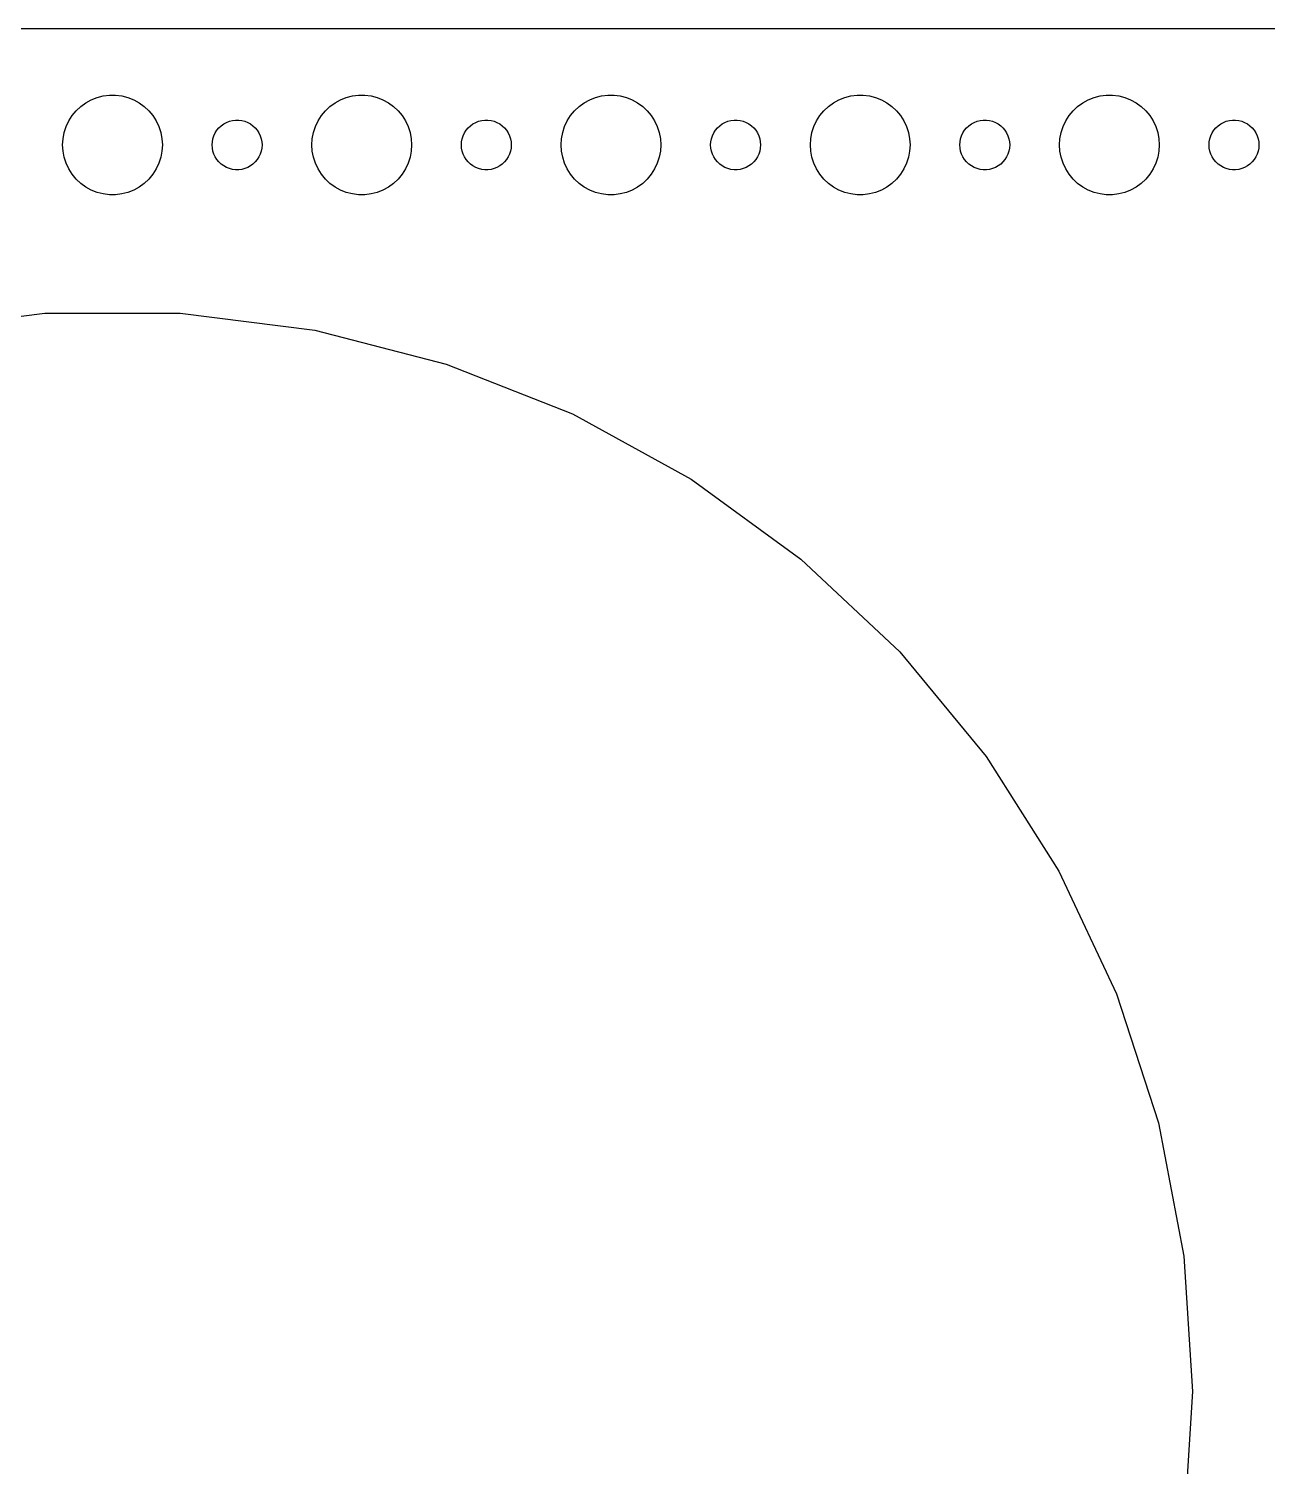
# Model space of a CAD drawing. Header units: metres. Extents: x -217 to 217, y -82 to 82.
# Drawn here: x -140 to -65.5, y -4.5 to 82 of the extents above; entities that cross this region are included whole.
import ezdxf

# ---------------------------------------------------------------- set-up
doc = ezdxf.new("R2010")
doc.units = ezdxf.units.M

msp = doc.modelspace()

# ---------------------------------------------------------------- linework, layer by layer
for p, q in [((212.314, 81.9901), (-212.314, 81.9901)), ((-136.277, 77.7145), (-135.927, 77.8532)), ((-135.927, 77.8532), (-135.562, 77.9469)), ((-135.562, 77.9469), (-135.188, 77.9941)), ((-135.188, 77.9941), (-134.812, 77.9941)), ((-134.812, 77.9941), (-134.438, 77.9469)), ((-134.438, 77.9469), (-134.073, 77.8532)), ((-134.073, 77.8532), (-133.723, 77.7145)), ((-121.277, 77.7145), (-120.927, 77.8532)), ((-120.927, 77.8532), (-120.562, 77.9469)), ((-120.562, 77.9469), (-120.188, 77.9941)), ((-120.188, 77.9941), (-119.812, 77.9941)), ((-119.812, 77.9941), (-119.438, 77.9469)), ((-119.438, 77.9469), (-119.073, 77.8532)), ((-119.073, 77.8532), (-118.723, 77.7145)), ((-106.277, 77.7145), (-105.927, 77.8532)), ((-105.927, 77.8532), (-105.562, 77.9469)), ((-105.562, 77.9469), (-105.188, 77.9941)), ((-105.188, 77.9941), (-104.812, 77.9941)), ((-104.812, 77.9941), (-104.438, 77.9469)), ((-104.438, 77.9469), (-104.073, 77.8532)), ((-104.073, 77.8532), (-103.723, 77.7145)), ((-91.2773, 77.7145), (-90.927, 77.8532)), ((-90.927, 77.8532), (-90.5621, 77.9469)), ((-90.5621, 77.9469), (-90.1884, 77.9941)), ((-90.1884, 77.9941), (-89.8116, 77.9941)), ((-89.8116, 77.9941), (-89.4379, 77.9469)), ((-89.4379, 77.9469), (-89.073, 77.8532)), ((-89.073, 77.8532), (-88.7227, 77.7145)), ((-76.2773, 77.7145), (-75.927, 77.8532)), ((-75.927, 77.8532), (-75.5621, 77.9469)), ((-75.5621, 77.9469), (-75.1884, 77.9941)), ((-75.1884, 77.9941), (-74.8116, 77.9941)), ((-74.8116, 77.9941), (-74.4379, 77.9469)), ((-74.4379, 77.9469), (-74.073, 77.8532)), ((-74.073, 77.8532), (-73.7227, 77.7145)), ((-137.427, 76.7634), (-137.187, 77.0536)), ((-137.187, 77.0536), (-136.912, 77.3115)), ((-136.912, 77.3115), (-136.607, 77.533)), ((-136.607, 77.533), (-136.277, 77.7145)), ((-133.723, 77.7145), (-133.393, 77.533)), ((-133.393, 77.533), (-133.088, 77.3115)), ((-133.088, 77.3115), (-132.813, 77.0536)), ((-132.813, 77.0536), (-132.573, 76.7634)), ((-122.427, 76.7634), (-122.187, 77.0536)), ((-122.187, 77.0536), (-121.912, 77.3115)), ((-121.912, 77.3115), (-121.607, 77.533)), ((-121.607, 77.533), (-121.277, 77.7145)), ((-118.723, 77.7145), (-118.393, 77.533)), ((-118.393, 77.533), (-118.088, 77.3115)), ((-118.088, 77.3115), (-117.813, 77.0536)), ((-117.813, 77.0536), (-117.573, 76.7634)), ((-107.427, 76.7634), (-107.187, 77.0536)), ((-107.187, 77.0536), (-106.912, 77.3115)), ((-106.912, 77.3115), (-106.607, 77.533)), ((-106.607, 77.533), (-106.277, 77.7145)), ((-103.723, 77.7145), (-103.393, 77.533)), ((-103.393, 77.533), (-103.088, 77.3115)), ((-103.088, 77.3115), (-102.813, 77.0536)), ((-102.813, 77.0536), (-102.573, 76.7634)), ((-92.427, 76.7634), (-92.1869, 77.0536)), ((-92.1869, 77.0536), (-91.9123, 77.3115)), ((-91.9123, 77.3115), (-91.6075, 77.533)), ((-91.6075, 77.533), (-91.2773, 77.7145)), ((-88.7227, 77.7145), (-88.3925, 77.533)), ((-88.3925, 77.533), (-88.0877, 77.3115)), ((-88.0877, 77.3115), (-87.8131, 77.0536)), ((-87.8131, 77.0536), (-87.573, 76.7634)), ((-77.427, 76.7634), (-77.1869, 77.0536)), ((-77.1869, 77.0536), (-76.9123, 77.3115)), ((-76.9123, 77.3115), (-76.6075, 77.533)), ((-76.6075, 77.533), (-76.2773, 77.7145)), ((-73.7227, 77.7145), (-73.3925, 77.533)), ((-73.3925, 77.533), (-73.0877, 77.3115)), ((-73.0877, 77.3115), (-72.8131, 77.0536)), ((-72.8131, 77.0536), (-72.573, 76.7634)), ((-137.789, 76.1044), (-137.629, 76.4453)), ((-137.629, 76.4453), (-137.427, 76.7634)), ((-132.573, 76.7634), (-132.371, 76.4453)), ((-132.371, 76.4453), (-132.211, 76.1044)), ((-128.593, 76.0268), (-128.456, 76.1558)), ((-128.456, 76.1558), (-128.304, 76.2665)), ((-128.304, 76.2665), (-128.139, 76.3572)), ((-128.139, 76.3572), (-127.964, 76.4266)), ((-127.964, 76.4266), (-127.781, 76.4734)), ((-127.781, 76.4734), (-127.594, 76.497)), ((-127.594, 76.497), (-127.406, 76.497)), ((-127.406, 76.497), (-127.219, 76.4734)), ((-127.219, 76.4734), (-127.036, 76.4266)), ((-127.036, 76.4266), (-126.861, 76.3572)), ((-126.861, 76.3572), (-126.696, 76.2665)), ((-126.696, 76.2665), (-126.544, 76.1558)), ((-126.544, 76.1558), (-126.407, 76.0268)), ((-122.789, 76.1044), (-122.629, 76.4453)), ((-122.629, 76.4453), (-122.427, 76.7634)), ((-117.573, 76.7634), (-117.371, 76.4453)), ((-117.371, 76.4453), (-117.211, 76.1044)), ((-113.593, 76.0268), (-113.456, 76.1558)), ((-113.456, 76.1558), (-113.304, 76.2665)), ((-113.304, 76.2665), (-113.139, 76.3572)), ((-113.139, 76.3572), (-112.964, 76.4266)), ((-112.964, 76.4266), (-112.781, 76.4734)), ((-112.781, 76.4734), (-112.594, 76.497)), ((-112.594, 76.497), (-112.406, 76.497)), ((-112.406, 76.497), (-112.219, 76.4734)), ((-112.219, 76.4734), (-112.036, 76.4266)), ((-112.036, 76.4266), (-111.861, 76.3572)), ((-111.861, 76.3572), (-111.696, 76.2665)), ((-111.696, 76.2665), (-111.544, 76.1558)), ((-111.544, 76.1558), (-111.407, 76.0268)), ((-107.789, 76.1044), (-107.629, 76.4453)), ((-107.629, 76.4453), (-107.427, 76.7634)), ((-102.573, 76.7634), (-102.371, 76.4453)), ((-102.371, 76.4453), (-102.211, 76.1044)), ((-98.5934, 76.0268), (-98.4561, 76.1558)), ((-98.4561, 76.1558), (-98.3037, 76.2665)), ((-98.3037, 76.2665), (-98.1387, 76.3572)), ((-98.1387, 76.3572), (-97.9635, 76.4266)), ((-97.9635, 76.4266), (-97.7811, 76.4734)), ((-97.7811, 76.4734), (-97.5942, 76.497)), ((-97.5942, 76.497), (-97.4058, 76.497)), ((-97.4058, 76.497), (-97.2189, 76.4734)), ((-97.2189, 76.4734), (-97.0365, 76.4266)), ((-97.0365, 76.4266), (-96.8613, 76.3572)), ((-96.8613, 76.3572), (-96.6963, 76.2665)), ((-96.6963, 76.2665), (-96.5439, 76.1558)), ((-96.5439, 76.1558), (-96.4065, 76.0268)), ((-92.7893, 76.1044), (-92.6289, 76.4453)), ((-92.6289, 76.4453), (-92.427, 76.7634)), ((-87.573, 76.7634), (-87.3711, 76.4453)), ((-87.3711, 76.4453), (-87.2107, 76.1044)), ((-83.5934, 76.0268), (-83.4561, 76.1558)), ((-83.4561, 76.1558), (-83.3037, 76.2665)), ((-83.3037, 76.2665), (-83.1387, 76.3572)), ((-83.1387, 76.3572), (-82.9635, 76.4266)), ((-82.9635, 76.4266), (-82.7811, 76.4734)), ((-82.7811, 76.4734), (-82.5942, 76.497)), ((-82.5942, 76.497), (-82.4058, 76.497)), ((-82.4058, 76.497), (-82.2189, 76.4734)), ((-82.2189, 76.4734), (-82.0365, 76.4266)), ((-82.0365, 76.4266), (-81.8613, 76.3572)), ((-81.8613, 76.3572), (-81.6963, 76.2665)), ((-81.6963, 76.2665), (-81.5439, 76.1558)), ((-81.5439, 76.1558), (-81.4065, 76.0268)), ((-77.7893, 76.1044), (-77.6289, 76.4453)), ((-77.6289, 76.4453), (-77.427, 76.7634)), ((-72.573, 76.7634), (-72.3711, 76.4453)), ((-72.3711, 76.4453), (-72.2107, 76.1044)), ((-68.5934, 76.0268), (-68.4561, 76.1558)), ((-68.4561, 76.1558), (-68.3037, 76.2665)), ((-68.3037, 76.2665), (-68.1387, 76.3572)), ((-68.1387, 76.3572), (-67.9635, 76.4266)), ((-67.9635, 76.4266), (-67.7811, 76.4734)), ((-67.7811, 76.4734), (-67.5942, 76.497)), ((-67.5942, 76.497), (-67.4058, 76.497)), ((-67.4058, 76.497), (-67.2189, 76.4734)), ((-67.2189, 76.4734), (-67.0365, 76.4266)), ((-67.0365, 76.4266), (-66.8613, 76.3572)), ((-66.8613, 76.3572), (-66.6963, 76.2665)), ((-66.6963, 76.2665), (-66.5439, 76.1558)), ((-66.5439, 76.1558), (-66.4065, 76.0268)), ((-138, 75), (-137.976, 75.376)), ((-137.976, 75.376), (-137.906, 75.7461)), ((-137.906, 75.7461), (-137.789, 76.1044)), ((-132.211, 76.1044), (-132.094, 75.7461)), ((-132.094, 75.7461), (-132.024, 75.376)), ((-132.024, 75.376), (-132, 75)), ((-128.988, 75.188), (-128.953, 75.373)), ((-128.953, 75.373), (-128.895, 75.5522)), ((-128.895, 75.5522), (-128.814, 75.7226)), ((-128.814, 75.7226), (-128.714, 75.8817)), ((-128.714, 75.8817), (-128.593, 76.0268)), ((-126.407, 76.0268), (-126.286, 75.8817)), ((-126.286, 75.8817), (-126.186, 75.7226)), ((-126.186, 75.7226), (-126.105, 75.5522)), ((-126.105, 75.5522), (-126.047, 75.373)), ((-126.047, 75.373), (-126.012, 75.188)), ((-123, 75), (-122.976, 75.376)), ((-122.976, 75.376), (-122.906, 75.7461)), ((-122.906, 75.7461), (-122.789, 76.1044)), ((-117.211, 76.1044), (-117.094, 75.7461)), ((-117.094, 75.7461), (-117.024, 75.376)), ((-117.024, 75.376), (-117, 75)), ((-113.988, 75.188), (-113.953, 75.373)), ((-113.953, 75.373), (-113.895, 75.5522)), ((-113.895, 75.5522), (-113.814, 75.7226)), ((-113.814, 75.7226), (-113.714, 75.8817)), ((-113.714, 75.8817), (-113.593, 76.0268)), ((-111.407, 76.0268), (-111.286, 75.8817)), ((-111.286, 75.8817), (-111.186, 75.7226)), ((-111.186, 75.7226), (-111.105, 75.5522)), ((-111.105, 75.5522), (-111.047, 75.373)), ((-111.047, 75.373), (-111.012, 75.188)), ((-108, 75), (-107.976, 75.376)), ((-107.976, 75.376), (-107.906, 75.7461)), ((-107.906, 75.7461), (-107.789, 76.1044)), ((-102.211, 76.1044), (-102.094, 75.7461)), ((-102.094, 75.7461), (-102.024, 75.376)), ((-102.024, 75.376), (-102, 75)), ((-98.9882, 75.188), (-98.9529, 75.373)), ((-98.9529, 75.373), (-98.8947, 75.5522)), ((-98.8947, 75.5522), (-98.8145, 75.7226)), ((-98.8145, 75.7226), (-98.7135, 75.8817)), ((-98.7135, 75.8817), (-98.5934, 76.0268)), ((-96.4065, 76.0268), (-96.2865, 75.8817)), ((-96.2865, 75.8817), (-96.1855, 75.7226)), ((-96.1855, 75.7226), (-96.1053, 75.5522)), ((-96.1053, 75.5522), (-96.0471, 75.373)), ((-96.0471, 75.373), (-96.0118, 75.188)), ((-93, 75), (-92.9763, 75.376)), ((-92.9763, 75.376), (-92.9057, 75.7461)), ((-92.9057, 75.7461), (-92.7893, 76.1044)), ((-87.2107, 76.1044), (-87.0943, 75.7461)), ((-87.0943, 75.7461), (-87.0237, 75.376)), ((-87.0237, 75.376), (-87, 75)), ((-83.9882, 75.188), (-83.9529, 75.373)), ((-83.9529, 75.373), (-83.8947, 75.5522)), ((-83.8947, 75.5522), (-83.8145, 75.7226)), ((-83.8145, 75.7226), (-83.7135, 75.8817)), ((-83.7135, 75.8817), (-83.5934, 76.0268)), ((-81.4065, 76.0268), (-81.2865, 75.8817)), ((-81.2865, 75.8817), (-81.1855, 75.7226)), ((-81.1855, 75.7226), (-81.1053, 75.5522)), ((-81.1053, 75.5522), (-81.0471, 75.373)), ((-81.0471, 75.373), (-81.0118, 75.188)), ((-78, 75), (-77.9763, 75.376)), ((-77.9763, 75.376), (-77.9057, 75.7461)), ((-77.9057, 75.7461), (-77.7893, 76.1044)), ((-72.2107, 76.1044), (-72.0943, 75.7461)), ((-72.0943, 75.7461), (-72.0237, 75.376)), ((-72.0237, 75.376), (-72, 75)), ((-68.9882, 75.188), (-68.9529, 75.373)), ((-68.9529, 75.373), (-68.8947, 75.5522)), ((-68.8947, 75.5522), (-68.8145, 75.7226)), ((-68.8145, 75.7226), (-68.7135, 75.8817)), ((-68.7135, 75.8817), (-68.5934, 76.0268)), ((-66.4065, 76.0268), (-66.2865, 75.8817)), ((-66.2865, 75.8817), (-66.1855, 75.7226)), ((-66.1855, 75.7226), (-66.1053, 75.5522)), ((-66.1053, 75.5522), (-66.0471, 75.373)), ((-66.0471, 75.373), (-66.0118, 75.188)), ((-137.976, 74.624), (-138, 75)), ((-137.906, 74.2539), (-137.976, 74.624)), ((-132.024, 74.624), (-132.094, 74.2539)), ((-132, 75), (-132.024, 74.624)), ((-129, 75), (-128.988, 75.188)), ((-128.988, 74.812), (-129, 75)), ((-128.953, 74.627), (-128.988, 74.812)), ((-128.895, 74.4478), (-128.953, 74.627)), ((-128.814, 74.2774), (-128.895, 74.4478)), ((-126.105, 74.4478), (-126.186, 74.2774)), ((-126.047, 74.627), (-126.105, 74.4478)), ((-126.012, 74.812), (-126.047, 74.627)), ((-126.012, 75.188), (-126, 75)), ((-126, 75), (-126.012, 74.812)), ((-122.976, 74.624), (-123, 75)), ((-122.906, 74.2539), (-122.976, 74.624)), ((-117.024, 74.624), (-117.094, 74.2539)), ((-117, 75), (-117.024, 74.624)), ((-114, 75), (-113.988, 75.188)), ((-113.988, 74.812), (-114, 75)), ((-113.953, 74.627), (-113.988, 74.812)), ((-113.895, 74.4478), (-113.953, 74.627)), ((-113.814, 74.2774), (-113.895, 74.4478)), ((-111.105, 74.4478), (-111.186, 74.2774)), ((-111.047, 74.627), (-111.105, 74.4478)), ((-111.012, 74.812), (-111.047, 74.627)), ((-111.012, 75.188), (-111, 75)), ((-111, 75), (-111.012, 74.812)), ((-107.976, 74.624), (-108, 75)), ((-107.906, 74.2539), (-107.976, 74.624)), ((-102.024, 74.624), (-102.094, 74.2539)), ((-102, 75), (-102.024, 74.624)), ((-99, 75), (-98.9882, 75.188)), ((-98.9882, 74.812), (-99, 75)), ((-98.9529, 74.627), (-98.9882, 74.812)), ((-98.8947, 74.4478), (-98.9529, 74.627)), ((-98.8145, 74.2774), (-98.8947, 74.4478)), ((-96.1053, 74.4478), (-96.1855, 74.2774)), ((-96.0471, 74.627), (-96.1053, 74.4478)), ((-96.0118, 74.812), (-96.0471, 74.627)), ((-96.0118, 75.188), (-96, 75)), ((-96, 75), (-96.0118, 74.812)), ((-92.9763, 74.624), (-93, 75)), ((-92.9057, 74.2539), (-92.9763, 74.624)), ((-87.0237, 74.624), (-87.0943, 74.2539)), ((-87, 75), (-87.0237, 74.624)), ((-84, 75), (-83.9882, 75.188)), ((-83.9882, 74.812), (-84, 75)), ((-83.9529, 74.627), (-83.9882, 74.812)), ((-83.8947, 74.4478), (-83.9529, 74.627)), ((-83.8145, 74.2774), (-83.8947, 74.4478)), ((-81.1053, 74.4478), (-81.1855, 74.2774)), ((-81.0471, 74.627), (-81.1053, 74.4478)), ((-81.0118, 74.812), (-81.0471, 74.627)), ((-81.0118, 75.188), (-81, 75)), ((-81, 75), (-81.0118, 74.812)), ((-77.9763, 74.624), (-78, 75)), ((-77.9057, 74.2539), (-77.9763, 74.624)), ((-72.0237, 74.624), (-72.0943, 74.2539)), ((-72, 75), (-72.0237, 74.624)), ((-69, 75), (-68.9882, 75.188)), ((-68.9882, 74.812), (-69, 75)), ((-68.9529, 74.627), (-68.9882, 74.812)), ((-68.8947, 74.4478), (-68.9529, 74.627)), ((-68.8145, 74.2774), (-68.8947, 74.4478)), ((-66.1053, 74.4478), (-66.1855, 74.2774)), ((-66.0471, 74.627), (-66.1053, 74.4478)), ((-66.0118, 74.812), (-66.0471, 74.627)), ((-66.0118, 75.188), (-66, 75)), ((-66, 75), (-66.0118, 74.812)), ((-137.789, 73.8956), (-137.906, 74.2539)), ((-137.629, 73.5547), (-137.789, 73.8956)), ((-137.427, 73.2366), (-137.629, 73.5547)), ((-132.371, 73.5547), (-132.573, 73.2366)), ((-132.211, 73.8956), (-132.371, 73.5547)), ((-132.094, 74.2539), (-132.211, 73.8956)), ((-128.714, 74.1183), (-128.814, 74.2774)), ((-128.593, 73.9732), (-128.714, 74.1183)), ((-128.456, 73.8442), (-128.593, 73.9732)), ((-128.304, 73.7335), (-128.456, 73.8442)), ((-128.139, 73.6428), (-128.304, 73.7335)), ((-127.964, 73.5734), (-128.139, 73.6428)), ((-127.781, 73.5266), (-127.964, 73.5734)), ((-127.594, 73.503), (-127.781, 73.5266)), ((-127.219, 73.5266), (-127.406, 73.503)), ((-127.036, 73.5734), (-127.219, 73.5266)), ((-126.861, 73.6428), (-127.036, 73.5734)), ((-126.696, 73.7335), (-126.861, 73.6428)), ((-126.544, 73.8442), (-126.696, 73.7335)), ((-126.407, 73.9732), (-126.544, 73.8442)), ((-126.286, 74.1183), (-126.407, 73.9732)), ((-126.186, 74.2774), (-126.286, 74.1183)), ((-122.789, 73.8956), (-122.906, 74.2539)), ((-122.629, 73.5547), (-122.789, 73.8956)), ((-122.427, 73.2366), (-122.629, 73.5547)), ((-117.371, 73.5547), (-117.573, 73.2366)), ((-117.211, 73.8956), (-117.371, 73.5547)), ((-117.094, 74.2539), (-117.211, 73.8956)), ((-113.714, 74.1183), (-113.814, 74.2774)), ((-113.593, 73.9732), (-113.714, 74.1183)), ((-113.456, 73.8442), (-113.593, 73.9732)), ((-113.304, 73.7335), (-113.456, 73.8442)), ((-113.139, 73.6428), (-113.304, 73.7335)), ((-112.964, 73.5734), (-113.139, 73.6428)), ((-112.781, 73.5266), (-112.964, 73.5734)), ((-112.594, 73.503), (-112.781, 73.5266)), ((-112.219, 73.5266), (-112.406, 73.503)), ((-112.036, 73.5734), (-112.219, 73.5266)), ((-111.861, 73.6428), (-112.036, 73.5734)), ((-111.696, 73.7335), (-111.861, 73.6428)), ((-111.544, 73.8442), (-111.696, 73.7335)), ((-111.407, 73.9732), (-111.544, 73.8442)), ((-111.286, 74.1183), (-111.407, 73.9732)), ((-111.186, 74.2774), (-111.286, 74.1183)), ((-107.789, 73.8956), (-107.906, 74.2539)), ((-107.629, 73.5547), (-107.789, 73.8956)), ((-107.427, 73.2366), (-107.629, 73.5547)), ((-102.371, 73.5547), (-102.573, 73.2366)), ((-102.211, 73.8956), (-102.371, 73.5547)), ((-102.094, 74.2539), (-102.211, 73.8956)), ((-98.7135, 74.1183), (-98.8145, 74.2774)), ((-98.5934, 73.9732), (-98.7135, 74.1183)), ((-98.4561, 73.8442), (-98.5934, 73.9732)), ((-98.3037, 73.7335), (-98.4561, 73.8442)), ((-98.1387, 73.6428), (-98.3037, 73.7335)), ((-97.9635, 73.5734), (-98.1387, 73.6428)), ((-97.7811, 73.5266), (-97.9635, 73.5734)), ((-97.5942, 73.503), (-97.7811, 73.5266)), ((-97.2189, 73.5266), (-97.4058, 73.503)), ((-97.0365, 73.5734), (-97.2189, 73.5266)), ((-96.8613, 73.6428), (-97.0365, 73.5734)), ((-96.6963, 73.7335), (-96.8613, 73.6428)), ((-96.5439, 73.8442), (-96.6963, 73.7335)), ((-96.4065, 73.9732), (-96.5439, 73.8442)), ((-96.2865, 74.1183), (-96.4065, 73.9732)), ((-96.1855, 74.2774), (-96.2865, 74.1183)), ((-92.7893, 73.8956), (-92.9057, 74.2539)), ((-92.6289, 73.5547), (-92.7893, 73.8956)), ((-92.427, 73.2366), (-92.6289, 73.5547)), ((-87.3711, 73.5547), (-87.573, 73.2366)), ((-87.2107, 73.8956), (-87.3711, 73.5547)), ((-87.0943, 74.2539), (-87.2107, 73.8956)), ((-83.7135, 74.1183), (-83.8145, 74.2774)), ((-83.5934, 73.9732), (-83.7135, 74.1183)), ((-83.4561, 73.8442), (-83.5934, 73.9732)), ((-83.3037, 73.7335), (-83.4561, 73.8442)), ((-83.1387, 73.6428), (-83.3037, 73.7335)), ((-82.9635, 73.5734), (-83.1387, 73.6428)), ((-82.7811, 73.5266), (-82.9635, 73.5734)), ((-82.5942, 73.503), (-82.7811, 73.5266)), ((-82.2189, 73.5266), (-82.4058, 73.503)), ((-82.0365, 73.5734), (-82.2189, 73.5266)), ((-81.8613, 73.6428), (-82.0365, 73.5734)), ((-81.6963, 73.7335), (-81.8613, 73.6428)), ((-81.5439, 73.8442), (-81.6963, 73.7335)), ((-81.4065, 73.9732), (-81.5439, 73.8442)), ((-81.2865, 74.1183), (-81.4065, 73.9732)), ((-81.1855, 74.2774), (-81.2865, 74.1183)), ((-77.7893, 73.8956), (-77.9057, 74.2539)), ((-77.6289, 73.5547), (-77.7893, 73.8956)), ((-77.427, 73.2366), (-77.6289, 73.5547)), ((-72.3711, 73.5547), (-72.573, 73.2366)), ((-72.2107, 73.8956), (-72.3711, 73.5547)), ((-72.0943, 74.2539), (-72.2107, 73.8956)), ((-68.7135, 74.1183), (-68.8145, 74.2774)), ((-68.5934, 73.9732), (-68.7135, 74.1183)), ((-68.4561, 73.8442), (-68.5934, 73.9732)), ((-68.3037, 73.7335), (-68.4561, 73.8442)), ((-68.1387, 73.6428), (-68.3037, 73.7335)), ((-67.9635, 73.5734), (-68.1387, 73.6428)), ((-67.7811, 73.5266), (-67.9635, 73.5734)), ((-67.5942, 73.503), (-67.7811, 73.5266)), ((-67.2189, 73.5266), (-67.4058, 73.503)), ((-67.0365, 73.5734), (-67.2189, 73.5266)), ((-66.8613, 73.6428), (-67.0365, 73.5734)), ((-66.6963, 73.7335), (-66.8613, 73.6428)), ((-66.5439, 73.8442), (-66.6963, 73.7335)), ((-66.4065, 73.9732), (-66.5439, 73.8442)), ((-66.2865, 74.1183), (-66.4065, 73.9732)), ((-66.1855, 74.2774), (-66.2865, 74.1183)), ((-137.187, 72.9464), (-137.427, 73.2366)), ((-136.912, 72.6885), (-137.187, 72.9464)), ((-136.607, 72.467), (-136.912, 72.6885)), ((-133.088, 72.6885), (-133.393, 72.467)), ((-132.813, 72.9464), (-133.088, 72.6885)), ((-132.573, 73.2366), (-132.813, 72.9464)), ((-127.406, 73.503), (-127.594, 73.503)), ((-122.187, 72.9464), (-122.427, 73.2366)), ((-121.912, 72.6885), (-122.187, 72.9464)), ((-121.607, 72.467), (-121.912, 72.6885)), ((-118.088, 72.6885), (-118.393, 72.467)), ((-117.813, 72.9464), (-118.088, 72.6885)), ((-117.573, 73.2366), (-117.813, 72.9464)), ((-112.406, 73.503), (-112.594, 73.503)), ((-107.187, 72.9464), (-107.427, 73.2366)), ((-106.912, 72.6885), (-107.187, 72.9464)), ((-106.607, 72.467), (-106.912, 72.6885)), ((-103.088, 72.6885), (-103.393, 72.467)), ((-102.813, 72.9464), (-103.088, 72.6885)), ((-102.573, 73.2366), (-102.813, 72.9464)), ((-97.4058, 73.503), (-97.5942, 73.503)), ((-92.1869, 72.9464), (-92.427, 73.2366)), ((-91.9123, 72.6885), (-92.1869, 72.9464)), ((-91.6075, 72.467), (-91.9123, 72.6885)), ((-88.0877, 72.6885), (-88.3925, 72.467)), ((-87.8131, 72.9464), (-88.0877, 72.6885)), ((-87.573, 73.2366), (-87.8131, 72.9464)), ((-82.4058, 73.503), (-82.5942, 73.503)), ((-77.1869, 72.9464), (-77.427, 73.2366)), ((-76.9123, 72.6885), (-77.1869, 72.9464)), ((-76.6075, 72.467), (-76.9123, 72.6885)), ((-73.0877, 72.6885), (-73.3925, 72.467)), ((-72.8131, 72.9464), (-73.0877, 72.6885)), ((-72.573, 73.2366), (-72.8131, 72.9464)), ((-67.4058, 73.503), (-67.5942, 73.503)), ((-136.277, 72.2855), (-136.607, 72.467)), ((-135.927, 72.1468), (-136.277, 72.2855)), ((-135.562, 72.0531), (-135.927, 72.1468)), ((-135.188, 72.0059), (-135.562, 72.0531)), ((-134.812, 72.0059), (-135.188, 72.0059)), ((-134.438, 72.0531), (-134.812, 72.0059)), ((-134.073, 72.1468), (-134.438, 72.0531)), ((-133.723, 72.2855), (-134.073, 72.1468)), ((-133.393, 72.467), (-133.723, 72.2855)), ((-121.277, 72.2855), (-121.607, 72.467)), ((-120.927, 72.1468), (-121.277, 72.2855)), ((-120.562, 72.0531), (-120.927, 72.1468)), ((-120.188, 72.0059), (-120.562, 72.0531)), ((-119.812, 72.0059), (-120.188, 72.0059)), ((-119.438, 72.0531), (-119.812, 72.0059)), ((-119.073, 72.1468), (-119.438, 72.0531)), ((-118.723, 72.2855), (-119.073, 72.1468)), ((-118.393, 72.467), (-118.723, 72.2855)), ((-106.277, 72.2855), (-106.607, 72.467)), ((-105.927, 72.1468), (-106.277, 72.2855)), ((-105.562, 72.0531), (-105.927, 72.1468)), ((-105.188, 72.0059), (-105.562, 72.0531)), ((-104.812, 72.0059), (-105.188, 72.0059)), ((-104.438, 72.0531), (-104.812, 72.0059)), ((-104.073, 72.1468), (-104.438, 72.0531)), ((-103.723, 72.2855), (-104.073, 72.1468)), ((-103.393, 72.467), (-103.723, 72.2855)), ((-91.2773, 72.2855), (-91.6075, 72.467)), ((-90.927, 72.1468), (-91.2773, 72.2855)), ((-90.5621, 72.0531), (-90.927, 72.1468)), ((-90.1884, 72.0059), (-90.5621, 72.0531)), ((-89.8116, 72.0059), (-90.1884, 72.0059)), ((-89.4379, 72.0531), (-89.8116, 72.0059)), ((-89.073, 72.1468), (-89.4379, 72.0531)), ((-88.7227, 72.2855), (-89.073, 72.1468)), ((-88.3925, 72.467), (-88.7227, 72.2855)), ((-76.2773, 72.2855), (-76.6075, 72.467)), ((-75.927, 72.1468), (-76.2773, 72.2855)), ((-75.5621, 72.0531), (-75.927, 72.1468)), ((-75.1884, 72.0059), (-75.5621, 72.0531)), ((-74.8116, 72.0059), (-75.1884, 72.0059)), ((-74.4379, 72.0531), (-74.8116, 72.0059)), ((-74.073, 72.1468), (-74.4379, 72.0531)), ((-73.7227, 72.2855), (-74.073, 72.1468)), ((-73.3925, 72.467), (-73.7227, 72.2855)), ((-147.18, 63.8487), (-139.081, 64.8717)), ((-139.081, 64.8717), (-130.919, 64.8717)), ((-130.919, 64.8717), (-122.82, 63.8487)), ((-122.82, 63.8487), (-114.914, 61.8187)), ((-114.914, 61.8187), (-107.324, 58.8138)), ((-107.324, 58.8138), (-100.171, 54.8813)), ((-100.171, 54.8813), (-93.5674, 50.0834)), ((-93.5674, 50.0834), (-87.617, 44.4956)), ((-87.617, 44.4956), (-82.4139, 38.206)), ((-82.4139, 38.206), (-78.0401, 31.314)), ((-78.0401, 31.314), (-74.5645, 23.9281)), ((-74.5645, 23.9281), (-72.0421, 16.1648)), ((-72.0421, 16.1648), (-70.5125, 8.14665)), ((-70.5125, 8.14665), (-70, 0)), ((-70, 0), (-70.5125, -8.14665))]:
    msp.add_line(p, q)

doc.saveas('drawing.dxf')
